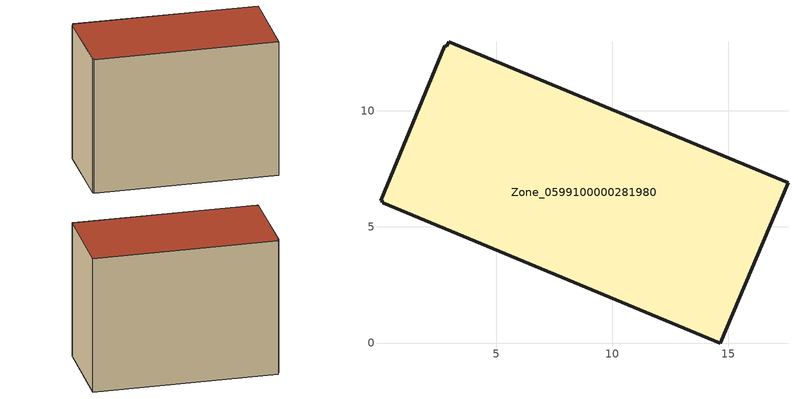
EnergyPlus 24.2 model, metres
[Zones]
Zone_0599100000281980
 floor ground (C_G): 2.96,12.96 17.56,6.91 14.65,0 0.12,6.03 0.14,6.09 0.02,6.13 2.79,12.8 2.88,12.77 z0
 wall outside (C_F): 2.79,12.8 0.02,6.13 0.14,6.09 0.12,6.03 14.65,0 17.56,6.91 2.96,12.96 2.88,12.77 2.79,12.8 z0:12.12
 roof outside (C_R): 17.56,6.91 2.96,12.96 2.88,12.77 2.79,12.8 0.02,6.13 0.14,6.09 0.12,6.03 14.65,0 z12.12
[BUILDING]
Pand.0599100000281980: North Axis=0; Terrain=City; Loads Convergence Tolerance Value=0.04; Temperature Convergence Tolerance Value=0.4; Solar Distribution=FullExterior; Maximum Number of Warmup Days=25; Minimum Number of Warmup Days=1
[Site:Location]
Rotterdam.The.Hague.AP_ZH_NLD Design_Conditions: Latitude=51.96; Longitude=4.45; Time Zone=1; Elevation=-4.5
[SITE:GROUNDTEMPERATURE:BUILDINGSURFACE]
18, 18, 18, 18, 18, 18, 18, 18, 18, 18, 18, 18
[MATERIAL] Thermal Absorptance=0.9; Solar Absorptance=0.7; Visible Absorptance=0.7
Name | Roughness | Thickness | Conductivity | Density | Specific Heat
G.TI.1946 | MediumSmooth | 0.15 | 1 | 540 | 1210
F.TI.1946 | Rough | 0.3 | 0.857143 | 1920 | 840
R.TI.1946 | MediumRough | 0.2 | 0.1 | 1500 | 1000
[CONSTRUCTION]
C_G: G.TI.1946
C_F: F.TI.1946
C_R: R.TI.1946
[ZONE]
Zone_0599100000281980: Type=1; Multiplier=1; Ceiling Height=Autocalculate; Volume=Autocalculate; Floor Area=autocalculate; Part of Total Floor Area=Yes
[ZONEINFILTRATION:DESIGNFLOWRATE]
Infil_Zone_0599100000281980: Zone or ZoneList or Space or SpaceList=Zone_0599100000281980; Schedule=AlwaysOn; Design Flow Rate Calculation Method=Flow/Area; Flow Rate per Floor Area=0.003; Constant Term Coefficient=1; Temperature Term Coefficient=0; Velocity Term Coefficient=0; Velocity Squared Term Coefficient=0
[HVACTEMPLATE:ZONE:IDEALLOADSAIRSYSTEM]
Zone_0599100000281980: Maximum Heating Supply Air Temperature=50; Minimum Cooling Supply Air Temperature=13; Maximum Heating Supply Air Humidity Ratio=0.0156; Minimum Cooling Supply Air Humidity Ratio=0.0077; Heating Limit=NoLimit; Cooling Limit=NoLimit; Dehumidification Control Type=ConstantSensibleHeatRatio; Cooling Sensible Heat Ratio=0.7; Dehumidification Setpoint=60; Humidification Control Type=None; Humidification Setpoint=30; Outdoor Air Method=None; Outdoor Air Flow Rate per Person=0.00944; Outdoor Air Flow Rate per Zone Floor Area=0; Outdoor Air Flow Rate per Zone=0; Demand Controlled Ventilation Type=None; Outdoor Air Economizer Type=NoEconomizer; Heat Recovery Type=None; Sensible Heat Recovery Effectiveness=0.7; Latent Heat Recovery Effectiveness=0.65
[ZONECONTROL:THERMOSTAT]
ThermostatControl_Zone_0599100000281980: Zone or ZoneList=Zone_0599100000281980; Control Type Schedule=DualSetpointControlType; Control 1=Thermostat_Zone_0599100000281980; Temperature Difference Between Cutout And Setpoint=0
[THERMOSTATSETPOINT:DUALSETPOINT]
Thermostat_Zone_0599100000281980: Heating Setpoint Temperature Schedule=HeatingSetpoint_Zone_0599100000281980; Cooling Setpoint Temperature Schedule=CoolingSetpoint_Zone_0599100000281980
[SCHEDULE:COMPACT]
HeatingSetpoint_Zone_0599100000281980: Through: 12/31, For: AllDays, Until: 24:00, 21
CoolingSetpoint_Zone_0599100000281980: Through: 12/31, For: AllDays, Until: 24:00, 24
DualSetpointControlType: Through: 12/31, For: AllDays, Until: 24:00, 4
AlwaysOn: Through: 12/31, For: AllDays, Until: 24:00, 1
